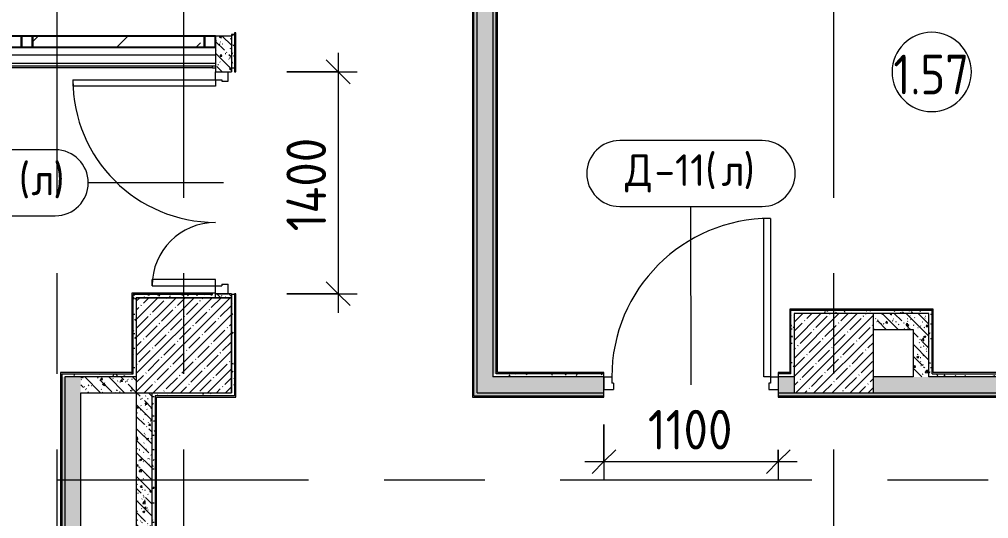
# Model space of a CAD drawing. Header units: millimetres. Extents: x 35848 to 85156, y -2706 to 28205.
# Drawn here: x 65423 to 71537, y 21906 to 25056 of the extents above; entities that cross this region are included whole.
import ezdxf

# ---------------------------------------------------------------- set-up
doc = ezdxf.new("R2010")
doc.units = ezdxf.units.MM
doc.linetypes.add('Осевая', pattern=[3175, 635, -476.25, 1587.5, -476.25])
for name, color, linetype, lineweight in [('A-ANNO-DIMS', 7, 'Continuous', 9), ('A-ANNO-DIMS-100', 7, 'Continuous', 9), ('A-AREA-IDEN', 7, 'Continuous', 9), ('A-DOOR-IDEN', 7, 'Continuous', 9), ('A-GLAZ-CURT', 7, 'Continuous', 9), ('A-GLAZ-CURT-1', 7, 'Continuous', 25), ('A-GLAZ-CWMG', 7, 'Continuous', 9), ('A-GLAZ-CWMG-1', 7, 'Continuous', 25), ('A-WALL', 7, 'Continuous', 9), ('I-WALL', 7, 'Continuous', 9), ('S-COLS', 7, 'Continuous', 9), ('Оси', 7, 'Continuous', 9), ('Оси-2', 7, 'Осевая', 9)]:
    doc.layers.add(name, color=color, linetype=linetype, lineweight=lineweight)
for name, color, linetype, lineweight, true_color in [('A-DOOR-1', 1, 'Continuous', 9, 0xff0000), ('A-DOOR-2', 1, 'Continuous', 13, 0xff0000), ('A-DOOR-FRAM-1', 1, 'Continuous', 13, 0xff0000), ('A-WALL-1', 7, 'Continuous', 9, 0x3c3c3c), ('A-WALL-FNSH-1', 7, 'Continuous', 9, 0x3c3c3c)]:
    doc.layers.add(name, color=color, linetype=linetype, lineweight=lineweight, true_color=true_color)
doc.styles.add('GOST Common', font='GOST_Common.ttf', dxfattribs={"height": 200})
doc.styles.add('GOST Common_1', font='GOST_Common.ttf', dxfattribs={"width": 0.9, "height": 250})
doc.styles.add('ISOCPEUR', font='isocpeur.ttf', dxfattribs={"width": 0.9, "height": 250})
doc.dimstyles.new('ISO-2_5_0_9К_БОЛЬШОЙ', dxfattribs={"dimscale": 304.8, "dimtxt": 248.995294, "dimasz": 0.492126, "dimexe": 0.393701, "dimexo": 0.984252, "dimgap": 0, "dimtad": 1, "dimdec": 0, "dimrnd": 10, "dimzin": 0, "dimdsep": 46, "dimtxsty": 'ISOCPEUR', "dimblk1": 'OBLIQUE', "dimblk2": 'OBLIQUE', "dimsah": 1, "dimcen": 0.09, "dimdle": 0.393701, "dimazin": 0, "dimtfac": 1, "dimtdec": 4, "dimtix": 1, "dimtmove": 0, "dimatfit": 3, "dimfxl": 1, "dimtvp": 1, "dimtolj": 1, "dimtzin": 0, "dimarcsym": 2})
pattern_1 = [(135, (0, 0), (-75.43415, -75.43415), [106.68, -17.78, 3.556, -17.78]), (135, (0, 75.39), (-75.43415, -75.43415), []), (50, (0, 0), (127.52922, -11.15758), [13.335, -146.685]), (355, (0, 0), (-24.66966, 133.74002), [10.668, -117.348]), (100.451, (10.63, -0.93), (102.85973, 122.58178), [11.333, -124.663]), (46.184, (0, 35.56), (189.75516, -29.43036), [20.002, -220.027]), (96.636, (15.81, 33.1), (166.1822, 173.1996), [17, -186.995]), (351.184, (0, 35.56), (166.18393, 173.19757), [16.002, -176.022]), (21, (17.78, 26.67), (106.13027, -71.58603), [13.335, -146.685]), (326, (17.78, 26.67), (43.26188, 128.93175), [10.668, -117.348]), (71.451, (26.62, 20.7), (149.39198, 57.34505), [11.333, -124.663]), (37.5, (0, 0), (2.162228, 59.188357), [3.353, -112.573, 3.353, -115.773, -117.793]), (37.5, (0, 0), (2.162228, 59.188357), [-235.052, 3.353, -114.44]), (7.5, (0, 0), (46.773857, 70.126152), [3.353, -64.567, 3.353, -109.906, -44.894]), (7.5, (0, 0), (46.773857, 70.126152), [-181.178, 3.353, -41.542]), (327.5, (-39.65, 0), (94.91367, -4.010093), [3.353, -41.097, 3.353, -135.331, -184.023]), (327.5, (-39.65, 0), (94.91367, -4.010093), [-183.134, 3.353, -180.67]), (317.5, (-57.43, 0), (103.69057, 17.79882), [3.353, -54.432, 3.353, -88.748, -130.683]), (317.5, (-57.43, 0), (103.69057, 17.79882), [-149.885, 3.353, -127.33])]
pattern_2 = [(0, (0, 0), (121.92, 30.48), [10.058, -81.382, 10.058, -81.382, -487.68]), (0, (0, 0), (121.92, 30.48), [-182.88, 10.058, -172.822, 10.058, -81.382, -213.36]), (0, (0, 0), (121.92, 30.48), [-457.2, 10.058, -50.902, 10.058, -142.342]), (120, (45.72, 15.24), (-87.356454, 90.345817), [10.058, -81.382, 10.058, -81.382, -487.68]), (120, (45.72, 15.24), (-87.356454, 90.345817), [-182.88, 10.058, -172.822, 10.058, -81.382, -213.36]), (120, (45.72, 15.24), (-87.356454, 90.345817), [-457.2, 10.058, -50.902, 10.058, -142.342]), (240, (60.96, 76.2), (-34.563546, -120.825817), [10.058, -81.382, 10.058, -81.382, -487.68]), (240, (60.96, 76.2), (-34.563546, -120.825817), [-182.88, 10.058, -172.822, 10.058, -81.382, -213.36]), (240, (60.96, 76.2), (-34.563546, -120.825817), [-457.2, 10.058, -50.902, 10.058, -142.342])]

# ---------------------------------------------------------------- blocks, each defined once
blk = doc.blocks.new('Системная панель - Стекло - 70мм-31693610-План заполнения и маркировки дверных проемов 1 этажа в осях 12-23')
at = {"layer": 'A-GLAZ-CURT'}
h = blk.add_hatch(dxfattribs=at)
h.set_pattern_fill('FP_23', color=256, style=0, pattern_type=2)
h.set_pattern_definition([(225, (66147.5, 24815), (282.8427, -282.8427), [200, -600]), (225, (66347.5, 24915), (282.8427, -282.8427), [600, -200]), (225, (65947.5, 25015), (282.8427, -282.8427), [200, -600])])
h.paths.add_polyline_path([(-542.5, 35), (-542.5, -35), (542.5, -35), (542.5, 35)])
at = {"layer": 'A-GLAZ-CURT-1'}
for p, q in [((542.5, 35), (-542.5, 35)), ((-542.5, 35), (-542.5, -35)), ((542.5, -35), (542.5, 35)), ((-542.5, -35), (542.5, -35))]:
    blk.add_line(p, q, dxfattribs=at)
blk = doc.blocks.new('BSC_Колонна _Прямоугольная - 500х500-V25-План заполнения и маркировки дверных проемов 1 этажа в осях 12-23')
at = {"layer": 'S-COLS'}
h = blk.add_hatch(dxfattribs=at)
h.set_pattern_fill('FP_34', color=256, style=0, pattern_type=2)
h.set_pattern_definition([(45, (-70560, -22950), (-57.02463, 57.02463), []), (45, (-70502.975, -22950), (-57.02463, 57.02463), [100.806, -20.161, 3.353, -16.808])])
h.paths.add_polyline_path([(-246.2, -250), (250, -250), (250, 250), (-250, 250), (-250, -250)])
for p, q in [((250, 250), (-250, 250)), ((-250, 250), (-250, -250)), ((250, -250), (250, 250)), ((-250, -250), (250, -250))]:
    blk.add_line(p, q, dxfattribs=at)
blk = doc.blocks.new('Системная панель - Стекло - 70мм-V27-План заполнения и маркировки дверных проемов 1 этажа в осях 12-23')
at = {"layer": 'A-GLAZ-CURT'}
h = blk.add_hatch(dxfattribs=at)
h.set_pattern_fill('FP_39', color=256, style=0, pattern_type=2)
h.set_pattern_definition([(225, (64975, 24815), (282.8427, -282.8427), [200, -600]), (225, (65175, 24915), (282.8427, -282.8427), [600, -200]), (225, (64775, 25015), (282.8427, -282.8427), [200, -600])])
h.paths.add_polyline_path([(-560, 35), (-560, -35), (560, -35), (560, 35), (371.1, 35)])
at = {"layer": 'A-GLAZ-CURT-1'}
for p, q in [((560, 35), (-560, 35)), ((-560, 35), (-560, -35)), ((560, -35), (560, 35)), ((-560, -35), (560, -35))]:
    blk.add_line(p, q, dxfattribs=at)
blk = doc.blocks.new('Прямоугольный импост - 50 x 70 мм-23766079-План заполнения и маркировки дверных проемов 1 этажа в осях 12-23')
at = {"layer": 'A-GLAZ-CWMG-1'}
for p, q in [((-35, 35), (35, 35)), ((-35, -35), (-35, 35)), ((35, 35), (35, -35)), ((35, -35), (-35, -35))]:
    blk.add_line(p, q, dxfattribs=at)
blk = doc.blocks.new('110_Дверь_СКБ_2Ст - Д-10а_ СОШ_Дв_1450x2100h_Горячий цех-25784455-План заполнения и маркировки дверных проемов 1 этажа в осях 12-23')
at = {"layer": 'A-DOOR-1'}
for centre, radius, start, end in [((662.5, 50), 900, 90, 180), ((-637.5, 50), 400, 0, 90)]:
    blk.add_arc(centre, radius, start, end, dxfattribs=at)
at = {"layer": 'A-DOOR-2'}
for p, q in [((662.5, 950), (622.5, 950)), ((622.5, 50), (622.5, 950)), ((662.5, 950), (662.5, 50)), ((-637.5, 450), (-597.5, 450)), ((-637.5, 450), (-637.5, 50)), ((-597.5, 50), (-597.5, 450)), ((-637.5, 50), (-597.5, 50)), ((662.5, 50), (622.5, 50))]:
    blk.add_line(p, q, dxfattribs=at)
at = {"layer": 'A-DOOR-FRAM-1'}
for p, q in [((-687.5, 50), (-687.5, -30)), ((-687.5, 50), (-637.5, 50)), ((-637.5, 50), (-637.5, 10)), ((-627.5, 10), (-637.5, 10)), ((-627.5, 10), (-627.5, -30)), ((652.5, 10), (652.5, -30)), ((662.5, 10), (652.5, 10)), ((662.5, 50), (662.5, 10)), ((662.5, 50), (712.5, 50)), ((712.5, 50), (712.5, -30)), ((-687.5, -30), (-627.5, -30)), ((652.5, -30), (712.5, -30))]:
    blk.add_line(p, q, dxfattribs=at)
blk = doc.blocks.new('Прямоугольный импост - 50 x 70 мм-23766160-План заполнения и маркировки дверных проемов 1 этажа в осях 12-23')
at = {"layer": 'A-GLAZ-CWMG-1'}
for p, q in [((0, 35), (-70, 35)), ((-70, 35), (-70, -35)), ((0, -35), (0, 35)), ((-70, -35), (0, -35))]:
    blk.add_line(p, q, dxfattribs=at)
blk = doc.blocks.new('110_Дверь_СКБ_1Ст_Внутренняя1 - Д-11 1100x2100h_кладовые _все__ коридор _между помещениями блока столовой__ моечные _все_-32089444-План заполнения и маркировки дверных проемов 1 этажа в осях 12-23')
at = {"layer": 'A-DOOR-1'}
blk.add_arc((512.5, 50), 1000, 90, 180, dxfattribs=at)
at = {"layer": 'A-DOOR-2'}
for p, q in [((512.5, 1050), (472.5, 1050)), ((472.5, 50), (472.5, 1050)), ((512.5, 1050), (512.5, 50)), ((512.5, 50), (472.5, 50))]:
    blk.add_line(p, q, dxfattribs=at)
at = {"layer": 'A-DOOR-FRAM-1'}
for p, q in [((-537.5, 50), (-537.5, -30)), ((-537.5, 50), (-487.5, 50)), ((-487.5, 50), (-487.5, 10)), ((-477.5, 10), (-487.5, 10)), ((-477.5, 10), (-477.5, -30)), ((502.5, 10), (502.5, -30)), ((512.5, 10), (502.5, 10)), ((512.5, 50), (512.5, 10)), ((512.5, 50), (562.5, 50)), ((562.5, 50), (562.5, -30)), ((-537.5, -30), (-477.5, -30)), ((502.5, -30), (562.5, -30))]:
    blk.add_line(p, q, dxfattribs=at)
blk = doc.blocks.new('М_двери - Типоразмер_рамка-25223575-План заполнения и маркировки дверных проемов 1 этажа в осях 12-23')
at = {"layer": 'A-DOOR-IDEN'}
for p, q in [((4.496, 2.08), (-4.496, 2.08)), ((-4.496, -2.08), (4.496, -2.08))]:
    blk.add_line(p, q, dxfattribs=at)
for centre, start, end in [((-4.496, 0), 90, 270), ((4.496, 0), 270, 90)]:
    blk.add_arc(centre, 2.08, start, end, dxfattribs=at)
blk = doc.blocks.new('DIMBLOCK39-План заполнения и маркировки дверных проемов 1 этажа в осях 12-23')
at = {"layer": 'A-ANNO-DIMS-100'}
for p, q in [((69110, 22500), (69110, 22146)), ((69110, 22266), (69110, 22500)), ((70210, 22340), (70210, 22146)), ((70210, 22266), (70210, 22340)), ((68990, 22266), (70330, 22266))]:
    blk.add_line(p, q, dxfattribs=at)
at = {"layer": 'A-ANNO-DIMS-100', "lineweight": 20}
for p, q in [((69110, 22266), (69185, 22341)), ((70210, 22266), (70285, 22341)), ((69110, 22266), (69035, 22191)), ((70210, 22266), (70135, 22191))]:
    blk.add_line(p, q, dxfattribs=at)
at = {"layer": 'A-ANNO-DIMS-100', "color": 0, "insert": (69387.1, 22592.6), "char_height": 250, "width": 655.049, "attachment_point": 1, "line_spacing_factor": 1.149209, "style": 'ISOCPEUR'}
blk.add_mtext('1100', dxfattribs=at)
blk = doc.blocks.new('_Oblique')
at = {"color": 0, "linetype": 'ByBlock', "lineweight": -2}
blk.add_line((-0.5, -0.5), (0.5, 0.5), dxfattribs=at)
blk = doc.blocks.new('DIMBLOCK49-План заполнения и маркировки дверных проемов 1 этажа в осях 12-23')
at = {"layer": 'A-ANNO-DIMS-100'}
for p, q in [((67433.8, 24845), (67433.8, 23205)), ((67110, 24725), (67553.8, 24725)), ((67433.8, 24725), (67110, 24725)), ((67110, 23325), (67553.8, 23325)), ((67433.8, 23325), (67110, 23325))]:
    blk.add_line(p, q, dxfattribs=at)
at = {"layer": 'A-ANNO-DIMS-100', "lineweight": 20}
for p, q in [((67433.8, 24725), (67358.8, 24800)), ((67433.8, 24725), (67508.8, 24650)), ((67433.8, 23325), (67358.8, 23400)), ((67433.8, 23325), (67508.8, 23250))]:
    blk.add_line(p, q, dxfattribs=at)
at = {"layer": 'A-ANNO-DIMS-100', "color": 0, "insert": (67107.2, 23718.5), "char_height": 250, "width": 735.494, "attachment_point": 1, "rotation": 90, "line_spacing_factor": 1.149209, "style": 'ISOCPEUR'}
blk.add_mtext('1400', dxfattribs=at)
blk = doc.blocks.new('Марка_Помещения - Номер-25198446-План заполнения и маркировки дверных проемов 1 этажа в осях 12-23')
at = {"layer": 'A-AREA-IDEN'}
for start, end in [(360, 180), (180, 360)]:
    blk.add_arc((0, 0), 2.5, start, end, dxfattribs=at)

msp = doc.modelspace()

# ---------------------------------------------------------------- hatches: boundary and pattern name
at = {"layer": 'I-WALL'}
h = msp.add_hatch(dxfattribs=at)
h.set_pattern_fill('FP_58', color=256, style=0, pattern_type=2)
h.set_pattern_definition(pattern_2)
h.paths.add_polyline_path([(68310, 22680), (68310, 26860), (68290, 26860), (68290, 22680)])
h = msp.add_hatch(dxfattribs=at)
h.set_pattern_fill('FP_22', color=256, style=0, pattern_type=2)
h.set_pattern_definition(pattern_1)
h.paths.add_polyline_path([(68410, 22800), (68410, 26900), (68310, 26900), (68310, 22800)])
h = msp.add_hatch(dxfattribs=at)
h.set_pattern_fill('FP_58', color=256, style=0, pattern_type=2)
h.set_pattern_definition(pattern_2)
h.paths.add_polyline_path([(68430, 22820), (68430, 26880), (68410, 26880), (68410, 22820)])
h = msp.add_hatch(dxfattribs=at)
h.set_pattern_fill('FP_22', color=256, style=0, pattern_type=2)
h.set_pattern_definition(pattern_1)
h.paths.add_polyline_path([(66760, 23300), (66760, 23325), (66660, 23325), (66660, 23300)])
h.paths.add_polyline_path([(66760, 24725), (66760, 24950), (66660, 24950), (66660, 24725)])
h = msp.add_hatch(dxfattribs=at)
h.set_pattern_fill('FP_58', color=256, style=0, pattern_type=2)
h.set_pattern_definition(pattern_2)
h.paths.add_polyline_path([(66780, 22700), (66780, 23320), (66760, 23320), (66760, 22700)])
h.paths.add_polyline_path([(66780, 24750), (66780, 24960), (66760, 24960), (66760, 24750)])
h = msp.add_hatch(dxfattribs=at)
h.set_pattern_fill('FP_58', color=256, style=0, pattern_type=2)
h.set_pattern_definition(pattern_2)
h.paths.add_polyline_path([(66640, 23300), (66660, 23300), (66660, 23328), (66640, 23328), (66640, 23320)])
h.paths.add_polyline_path([(66640, 24750), (66660, 24750), (66660, 24760), (66640, 24760), (66640, 24752)])
h = msp.add_hatch(dxfattribs=at)
h.set_pattern_fill('FP_58', color=256, style=0, pattern_type=2)
h.set_pattern_definition(pattern_2)
h.paths.add_polyline_path([(66140, 23300), (66640, 23300), (66640, 23320), (66140, 23320)])
h = msp.add_hatch(dxfattribs=at)
h.set_pattern_fill('FP_58', color=256, style=0, pattern_type=2)
h.set_pattern_definition(pattern_2)
h.paths.add_polyline_path([(66160, 22800), (66160, 23300), (66140, 23300), (66140, 22800)])
h = msp.add_hatch(dxfattribs=at)
h.set_pattern_fill('FP_58', color=256, style=0, pattern_type=2)
h.set_pattern_definition(pattern_2)
h.paths.add_polyline_path([(70313.8, 23200), (71160, 23200), (71160, 23220), (70290, 23220), (70290, 23200), (70310, 23200)])
h = msp.add_hatch(dxfattribs=at)
h.set_pattern_fill('FP_58', color=256, style=0, pattern_type=2)
h.set_pattern_definition(pattern_2)
h.paths.add_polyline_path([(70310, 22820), (70310, 23200), (70290, 23200), (70290, 22820)])
h = msp.add_hatch(dxfattribs=at)
h.set_pattern_fill('FP_22', color=256, style=0, pattern_type=2)
h.set_pattern_definition(pattern_1)
h.paths.add_polyline_path([(71060, 23100), (71160, 23100), (71160, 23200), (70810, 23200), (70810, 23100)])
h = msp.add_hatch(dxfattribs=at)
h.set_pattern_fill('FP_58', color=256, style=0, pattern_type=2)
h.set_pattern_definition(pattern_2)
h.paths.add_polyline_path([(71160, 22820), (71180, 22820), (71180, 23220), (71160, 23220), (71160, 23176.2)])
h = msp.add_hatch(dxfattribs=at)
h.set_pattern_fill('FP_22', color=256, style=0, pattern_type=2)
h.set_pattern_definition(pattern_1)
h.paths.add_polyline_path([(71060, 22800), (71160, 22800), (71160, 23100), (71060, 23100)])
h = msp.add_hatch(dxfattribs=at)
h.set_pattern_fill('FP_58', color=256, style=0, pattern_type=2)
h.set_pattern_definition(pattern_2)
h.paths.add_polyline_path([(65710, 22800), (66140, 22800), (66140, 22820), (65690, 22820), (65690, 22800)])
h = msp.add_hatch(dxfattribs=at)
h.set_pattern_fill('FP_58', color=256, style=0, pattern_type=2)
h.set_pattern_definition(pattern_2)
h.paths.add_polyline_path([(70310, 22800), (70310, 22820), (70210, 22820), (70210, 22800)])
h.paths.add_polyline_path([(69110, 22800), (69110, 22820), (68410, 22820), (68410, 22800), (68861.3, 22800)])
h = msp.add_hatch(dxfattribs=at)
h.set_pattern_fill('FP_58', color=256, style=0, pattern_type=2)
h.set_pattern_definition(pattern_2)
h.paths.add_polyline_path([(71160, 22800), (72670, 22800), (72670, 22820), (71160, 22820)])
h = msp.add_hatch(dxfattribs=at)
h.set_pattern_fill('FP_58', color=256, style=0, pattern_type=2)
h.set_pattern_definition(pattern_2)
h.paths.add_polyline_path([(65710, 15530), (65710, 15670), (65690, 15670), (65690, 15530)])
h.paths.add_polyline_path([(65690, 16530), (65710, 16530), (65710, 22800), (65690, 22800), (65690, 16680.5)])
h = msp.add_hatch(dxfattribs=at)
h.set_pattern_fill('FP_22', color=256, style=0, pattern_type=2)
h.set_pattern_definition(pattern_1)
h.paths.add_polyline_path([(65710, 15550), (65810, 15550), (65810, 15750), (65710, 15750), (65710, 15597.9)])
h.paths.add_polyline_path([(65710, 16450), (65810, 16450), (65810, 22800), (65710, 22800), (65710, 16530)])
h = msp.add_hatch(dxfattribs=at)
h.set_pattern_fill('FP_22', color=256, style=0, pattern_type=2)
h.set_pattern_definition(pattern_1)
h.paths.add_polyline_path([(65810, 22700), (66160, 22700), (66160, 22800), (65810, 22800)])
h = msp.add_hatch(dxfattribs=at)
h.set_pattern_fill('FP_22', color=256, style=0, pattern_type=2)
h.set_pattern_definition(pattern_1)
h.paths.add_polyline_path([(82330, 22700), (82430, 22700), (82430, 22800), (82200, 22800), (82200, 22700)])
h.paths.add_polyline_path([(76123.6, 22700), (76750, 22700), (76750, 22800), (75744.8, 22800), (75744.8, 22700)])
h.paths.add_polyline_path([(74644.8, 22700), (74644.8, 22800), (74040, 22800), (74040, 22700)])
h.paths.add_polyline_path([(77350, 22700), (77350, 22800), (77250, 22800), (77250, 22700)])
h.paths.add_polyline_path([(81250, 22700), (81250, 22800), (81150, 22800), (81150, 22700)])
h.paths.add_polyline_path([(78450, 22700), (80650, 22700), (80650, 22800), (78450, 22800)])
h.paths.add_polyline_path([(73540, 22700), (73540, 22800), (70810, 22800), (70810, 22700), (73218.7, 22700)])
h.paths.add_polyline_path([(68861.3, 22700), (69110, 22700), (69110, 22800), (68310, 22800), (68310, 22700)])
h.paths.add_polyline_path([(70210, 22700), (70310, 22700), (70310, 22800), (70210, 22800)])
h = msp.add_hatch(dxfattribs=at)
h.set_pattern_fill('FP_22', color=256, style=0, pattern_type=2)
h.set_pattern_definition(pattern_1)
h.paths.add_polyline_path([(66260, 21150), (66260, 22700), (66160, 22700), (66160, 21150)])
h = msp.add_hatch(dxfattribs=at)
h.set_pattern_fill('FP_58', color=256, style=0, pattern_type=2)
h.set_pattern_definition(pattern_2)
h.paths.add_polyline_path([(66260, 21170), (66280, 21170), (66280, 22700), (66260, 22700), (66260, 22093.5)])
h = msp.add_hatch(dxfattribs=at)
h.set_pattern_fill('FP_58', color=256, style=0, pattern_type=2)
h.set_pattern_definition(pattern_2)
h.paths.add_polyline_path([(66288, 22680), (66780, 22680), (66780, 22700), (66280, 22700), (66280, 22680)])
h = msp.add_hatch(dxfattribs=at)
h.set_pattern_fill('FP_58', color=256, style=0, pattern_type=2)
h.set_pattern_definition(pattern_2)
h.paths.add_polyline_path([(82330, 22680), (82330, 22700), (82200, 22700), (82200, 22680), (82310, 22680)])
h.paths.add_polyline_path([(77350, 22680), (77350, 22700), (75744.8, 22700), (75744.8, 22680), (76123.6, 22680)])
h.paths.add_polyline_path([(81150, 22680), (81250, 22680), (81250, 22700), (78450, 22700), (78450, 22680), (80650, 22680)])
h.paths.add_polyline_path([(74644.8, 22680), (74644.8, 22700), (70210, 22700), (70210, 22680), (74040, 22680)])
h.paths.add_polyline_path([(68310, 22680), (69110, 22680), (69110, 22700), (68310, 22700)])
at = {"layer": 'S-COLS'}
h = msp.add_hatch(dxfattribs=at)
h.set_pattern_fill('FP_1', color=256, style=0, pattern_type=2)
h.set_pattern_definition([(45, (0, 0), (-57.02463, 57.02463), []), (45, (57.025, 0), (-57.02463, 57.02463), [100.806, -20.161, 3.353, -16.808])])
h.paths.add_polyline_path([(66760, 22700), (66760, 23300), (66160, 23300), (66160, 22700)])

# ---------------------------------------------------------------- linework, layer by layer
at = {"layer": 'A-DOOR-IDEN'}
for p, q in [((66710, 24025), (65857.2, 24025)), ((69660, 22750), (69659.2, 23875.4))]:
    msp.add_line(p, q, dxfattribs=at)
at = {"layer": 'A-WALL'}
for p, q in [((68290, 22680), (68290, 26860)), ((68430, 22820), (68430, 26860)), ((66640, 24750), (66640, 24760)), ((66140, 22820), (66140, 23300)), ((66640, 23320), (66640, 23328)), ((70290, 22820), (70290, 23220)), ((71180, 22820), (71180, 23220)), ((66132, 22820), (66140, 22820)), ((71180, 22820), (72670, 22820)), ((66280, 22680), (66280, 21170)), ((66780, 22680), (66280, 22680))]:
    msp.add_line(p, q, dxfattribs=at)
at = {"layer": 'A-WALL-1'}
for p, q in [((68310, 22700), (68310, 26900)), ((68410, 26900), (68410, 22800)), ((66760, 24950), (66660, 24950)), ((66660, 24950), (66660, 24725)), ((66780, 24960), (66760, 24960)), ((66760, 24960), (66760, 24725)), ((66660, 24760), (66640, 24760)), ((66640, 24750), (66660, 24750)), ((66660, 24725), (66760, 24725)), ((66760, 24750), (66780, 24750)), ((66640, 23320), (66140, 23320)), ((66160, 23300), (66160, 21150)), ((66160, 23300), (66760, 23300)), ((66660, 23328), (66640, 23328)), ((66660, 23300), (66660, 23328)), ((66760, 23325), (66660, 23325)), ((66760, 23325), (66760, 22700)), ((66780, 23320), (66760, 23320)), ((71180, 23220), (70290, 23220)), ((71160, 23200), (70810, 23200)), ((71160, 22800), (71160, 23200)), ((70810, 23100), (71060, 23100)), ((71060, 23100), (71060, 22800)), ((65690, 22820), (65690, 16530)), ((69110, 22820), (68430, 22820)), ((69110, 22680), (69110, 22820)), ((70210, 22820), (70210, 22680)), ((70290, 22820), (70210, 22820)), ((65710, 22800), (65710, 16530)), ((66160, 22800), (65710, 22800)), ((69110, 22800), (68410, 22800)), ((70310, 22800), (70210, 22800)), ((71060, 22800), (70810, 22800)), ((72690, 22800), (71160, 22800)), ((65810, 21150), (65810, 22700)), ((65810, 22700), (66760, 22700)), ((66260, 21150), (66260, 22700)), ((68310, 22700), (69110, 22700)), ((70210, 22700), (70310, 22700)), ((70810, 22700), (73540, 22700)), ((68290, 22680), (69110, 22680)), ((70210, 22680), (74644.8, 22680))]:
    msp.add_line(p, q, dxfattribs=at)
at = {"layer": 'A-WALL-FNSH-1'}
for p, q in [((68282, 26852), (68282, 22672)), ((68438, 22828), (68438, 26852)), ((66788, 24970.5), (66780, 24970.5)), ((66780, 24970.5), (66780, 24725)), ((66788, 24725), (66788, 24970.5)), ((66640, 24760), (60730, 24760)), ((60738, 24752), (66640, 24752)), ((66780, 24725), (66788, 24725)), ((66132, 23328), (66132, 22820)), ((66640, 23328), (66132, 23328)), ((66140, 23300), (66140, 23320)), ((66788, 23325), (66780, 23325)), ((66780, 23325), (66780, 22680)), ((66788, 22672), (66788, 23325)), ((70282, 23228), (70282, 22828)), ((71188, 23228), (70282, 23228)), ((71188, 22828), (71188, 23228)), ((65682, 22828), (65682, 16530)), ((66140, 22828), (65682, 22828)), ((65690, 22820), (66132, 22820)), ((69110, 22828), (68438, 22828)), ((69110, 22820), (69110, 22828)), ((70282, 22828), (70210, 22828)), ((70210, 22828), (70210, 22820)), ((72662, 22828), (71188, 22828)), ((66288, 21178), (66288, 22672)), ((66288, 22672), (66788, 22672)), ((68282, 22672), (69110, 22672)), ((69110, 22672), (69110, 22680)), ((70210, 22680), (70210, 22672)), ((70210, 22672), (74644.8, 22672))]:
    msp.add_line(p, q, dxfattribs=at)
at = {"layer": 'I-WALL'}
for p, q in [((66660, 24830), (60710, 24830)), ((60710, 24780), (66660, 24780))]:
    msp.add_line(p, q, dxfattribs=at)
at = {"layer": 'S-COLS'}
for p, q in [((66660, 23300), (66160, 23300)), ((66160, 23300), (66160, 22700)), ((66760, 23300), (66660, 23300)), ((66760, 22700), (66760, 23300)), ((66160, 22700), (66760, 22700))]:
    msp.add_line(p, q, dxfattribs=at)
at = {"layer": 'Оси'}
for p, q in [((65660, 24898.1), (65660, 27398.1)), ((66460, 24898.1), (66460, 27398.1)), ((70560, 24898.1), (70560, 27398.1))]:
    msp.add_line(p, q, dxfattribs=at)
at = {"layer": 'Оси-2'}
for p, q in [((65660, 593.7), (65660, 24898.1)), ((66460, 593.7), (66460, 24898.1)), ((70560, 593.7), (70560, 24898.1)), ((39148.5, 22150), (82060, 22150))]:
    msp.add_line(p, q, dxfattribs=at)

# ---------------------------------------------------------------- block references
at = {"layer": 'A-AREA-IDEN', "xscale": 99.99999999999993, "yscale": 99.99999999999993, "zscale": 99.99999999999993}
msp.add_blockref('Марка_Помещения - Номер-25198446-План заполнения и маркировки дверных проемов 1 этажа в осях 12-23', (71178, 24724.3), dxfattribs=at)
at = {"layer": 'A-DOOR-1', "rotation": 89.99999999999982}
msp.add_blockref('110_Дверь_СКБ_2Ст - Д-10а_ СОШ_Дв_1450x2100h_Горячий цех-25784455-План заполнения и маркировки дверных проемов 1 этажа в осях 12-23', (66710, 24012.5), dxfattribs=at)
at = {"layer": 'A-DOOR-1'}
msp.add_blockref('110_Дверь_СКБ_1Ст_Внутренняя1 - Д-11 1100x2100h_кладовые _все__ коридор _между помещениями блока столовой__ моечные _все_-32089444-План заполнения и маркировки дверных проемов 1 этажа в осях 12-23', (69647.5, 22750), dxfattribs=at)
at = {"layer": 'A-DOOR-IDEN', "xscale": 99.99999999999993, "yscale": 99.99999999999993, "zscale": 99.99999999999993}
for p in [(69659.2, 24083.4), (65199.6, 24025)]:
    msp.add_blockref('М_двери - Типоразмер_рамка-25223575-План заполнения и маркировки дверных проемов 1 этажа в осях 12-23', p, dxfattribs=at)
at = {"layer": 'A-GLAZ-CURT', "rotation": 180}
for name, p in [('Системная панель - Стекло - 70мм-V27-План заполнения и маркировки дверных проемов 1 этажа в осях 12-23', (64875, 24915)), ('Системная панель - Стекло - 70мм-31693610-План заполнения и маркировки дверных проемов 1 этажа в осях 12-23', (66047.5, 24915))]:
    msp.add_blockref(name, p, dxfattribs=at)
at = {"layer": 'A-GLAZ-CWMG', "extrusion": (0, 0, -1)}
msp.add_blockref('Прямоугольный импост - 50 x 70 мм-23766079-План заполнения и маркировки дверных проемов 1 этажа в осях 12-23', (-65470, 24915), dxfattribs=at)
at = {"layer": 'A-GLAZ-CWMG'}
msp.add_blockref('Прямоугольный импост - 50 x 70 мм-23766160-План заполнения и маркировки дверных проемов 1 этажа в осях 12-23', (66660, 24915), dxfattribs=at)
at = {"layer": 'S-COLS'}
msp.add_blockref('BSC_Колонна _Прямоугольная - 500х500-V25-План заполнения и маркировки дверных проемов 1 этажа в осях 12-23', (70560, 22950), dxfattribs=at)

# ---------------------------------------------------------------- texts
at = {"layer": 'A-AREA-IDEN', "insert": (70936.1, 24832.8), "char_height": 250, "width": 606.076, "attachment_point": 1, "style": 'GOST Common_1'}
msp.add_mtext('1.57', dxfattribs=at)
at = {"layer": 'A-DOOR-IDEN', "char_height": 200, "attachment_point": 1, "style": 'GOST Common'}
for s, insert, width in [('-11(', (69428.7, 24204.7), 513.08), ('\\fGOST Common|b0|i0|c204|p34|;)', (69990.9, 24204.7), 96.202), ('\\fGOST Common|b0|i0|c204|p34|;(', (65418.6, 24146.2), 96.202), ('\\fGOST Common|b0|i0|c204|p34|;)', (65636.9, 24146.2), 96.203), ('\\fGOST Common|b0|i0|c204|p34|;Д', (69243.5, 24204.7), 224.472), ('\\fGOST Common|b0|i0|c204|p34|;л', (69852, 24204.7), 168.354), ('\\fGOST Common|b0|i0|c204|p34|;л', (65498, 24146.2), 168.354)]:
    msp.add_mtext(s, dxfattribs=dict(at, insert=insert, width=width))

# ---------------------------------------------------------------- dimensions: what is measured, and where the dimension line sits
at = {"layer": 'A-ANNO-DIMS'}
dim = msp.add_linear_dim(base=(67433.8, 23325), p1=(66810, 24725), p2=(66810, 23325), angle=90, dimstyle='ISO-2_5_0_9К_БОЛЬШОЙ', override={"dimpost": '<>', "dimfxl": 1400}, dxfattribs=at)
dim.commit()
dim.dimension.update_dxf_attribs({"geometry": 'DIMBLOCK49-План заполнения и маркировки дверных проемов 1 этажа в осях 12-23', "text_midpoint": (67308.8, 24025)})
dim = msp.add_linear_dim(base=(70210, 22266), p1=(69110, 22800), p2=(70210, 22640), dimstyle='ISO-2_5_0_9К_БОЛЬШОЙ', override={"dimpost": '<>', "dimfxl": 1111.575459}, dxfattribs=at)
dim.commit()
dim.dimension.update_dxf_attribs({"geometry": 'DIMBLOCK39-План заполнения и маркировки дверных проемов 1 этажа в осях 12-23', "text_midpoint": (69660, 22391)})

doc.saveas('drawing.dxf')
